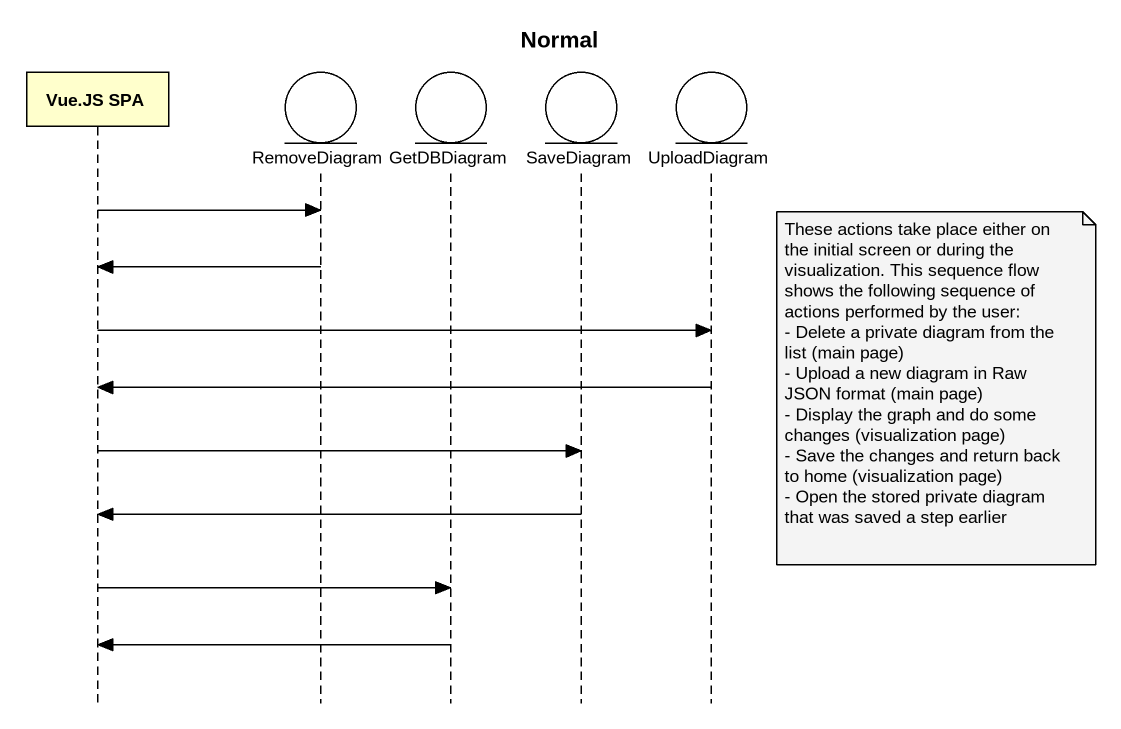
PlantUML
@startuml
title Normal
hide footbox
participant "Vue.JS SPA" as Vue_JS_SPA
entity RemoveDiagram
entity GetDBDiagram
entity SaveDiagram
entity UploadDiagram

Vue_JS_SPA -> RemoveDiagram
RemoveDiagram -> Vue_JS_SPA
Vue_JS_SPA -> UploadDiagram
UploadDiagram -> Vue_JS_SPA
note right of UploadDiagram
  These actions take place either on the initial screen or during the visualization. This sequence flow shows the following sequence of actions performed by the user:
  - Delete a private diagram from the list (main page)
  - Upload a new diagram in Raw JSON format (main page)
  - Display the graph and do some changes (visualization page)
  - Save the changes and return back to home (visualization page)
  - Open the stored private diagram that was saved a step earlier
end note
Vue_JS_SPA -> SaveDiagram
SaveDiagram -> Vue_JS_SPA
Vue_JS_SPA -> GetDBDiagram
GetDBDiagram -> Vue_JS_SPA
@enduml
